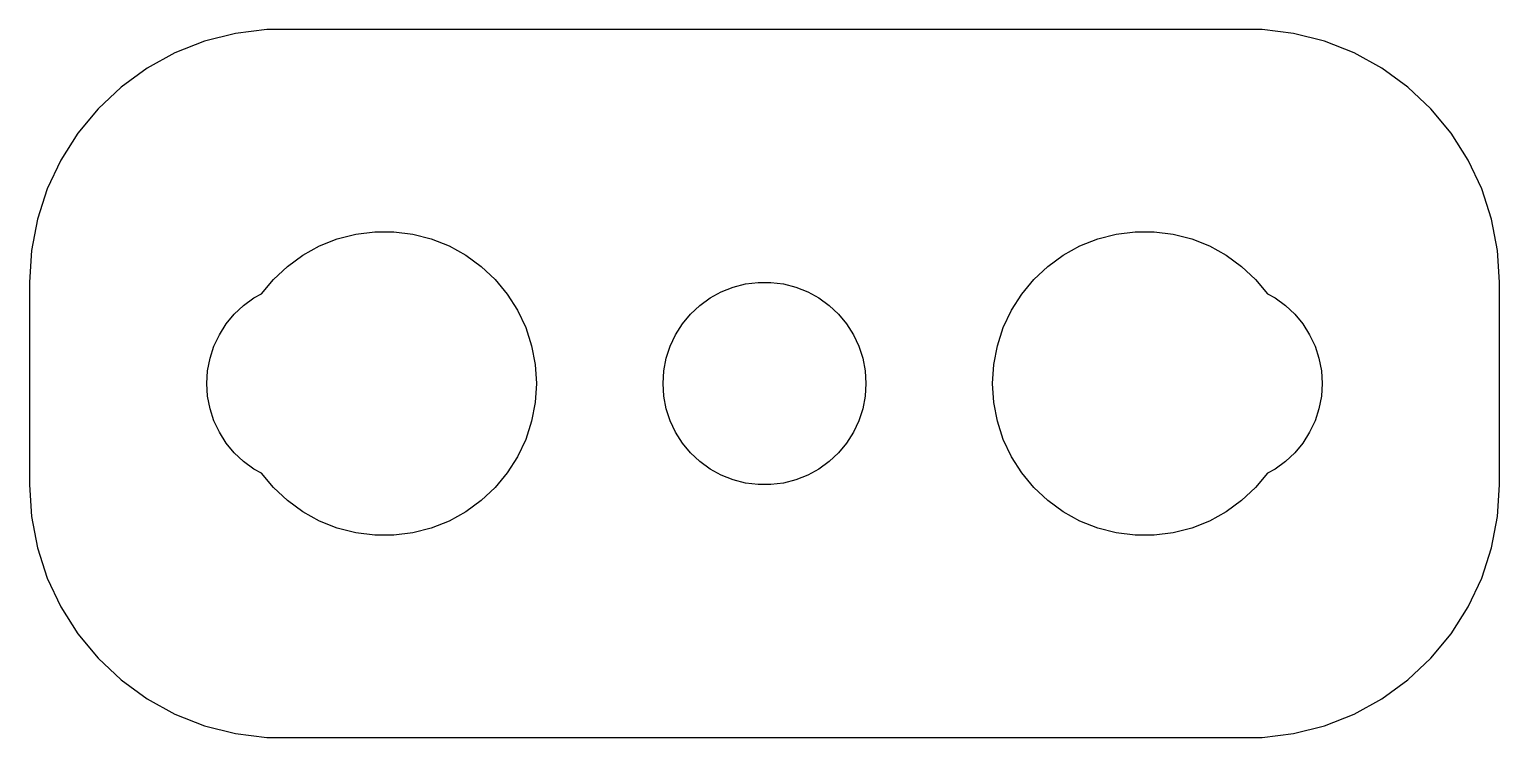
# Model space of a CAD drawing. Header units: metres. Extents: x -14.5 to 14.5, y 17 to 31.
import ezdxf

# ---------------------------------------------------------------- set-up
doc = ezdxf.new("R2010")
doc.units = ezdxf.units.M

msp = doc.modelspace()

# ---------------------------------------------------------------- linework, layer by layer
for p, q in [((-11.0451, 30.7553), (-11.6289, 30.5241)), ((-10.4369, 30.9114), (-11.0451, 30.7553)), ((-9.81395, 30.9901), (-10.4369, 30.9114)), ((9.81395, 30.9901), (-9.81395, 30.9901)), ((10.4369, 30.9114), (9.81395, 30.9901)), ((11.0451, 30.7553), (10.4369, 30.9114)), ((11.6289, 30.5241), (11.0451, 30.7553)), ((-11.6289, 30.5241), (-12.1791, 30.2216)), ((12.1791, 30.2216), (11.6289, 30.5241)), ((-12.1791, 30.2216), (-12.6871, 29.8526)), ((12.6871, 29.8526), (12.1791, 30.2216)), ((-12.6871, 29.8526), (-13.1448, 29.4227)), ((13.1448, 29.4227), (12.6871, 29.8526)), ((-13.1448, 29.4227), (-13.5451, 28.9389)), ((13.5451, 28.9389), (13.1448, 29.4227)), ((-13.5451, 28.9389), (-13.8815, 28.4088)), ((13.8815, 28.4088), (13.5451, 28.9389)), ((-13.8815, 28.4088), (-14.1489, 27.8406)), ((14.1489, 27.8406), (13.8815, 28.4088)), ((-14.1489, 27.8406), (-14.3429, 27.2434)), ((14.3429, 27.2434), (14.1489, 27.8406)), ((-14.3429, 27.2434), (-14.4606, 26.6267)), ((-8.06213, 26.9469), (-7.68837, 26.9941)), ((-7.68837, 26.9941), (-7.31161, 26.9941)), ((-7.31161, 26.9941), (-6.93785, 26.9469)), ((6.93785, 26.9469), (7.31161, 26.9941)), ((7.31161, 26.9941), (7.68837, 26.9941)), ((7.68837, 26.9941), (8.06213, 26.9469)), ((14.4606, 26.6267), (14.3429, 27.2434)), ((-9.10747, 26.533), (-8.77733, 26.7145)), ((-8.77733, 26.7145), (-8.42705, 26.8532)), ((-8.42705, 26.8532), (-8.06213, 26.9469)), ((-6.93785, 26.9469), (-6.57294, 26.8532)), ((-6.57294, 26.8532), (-6.22266, 26.7145)), ((-6.22266, 26.7145), (-5.89252, 26.533)), ((5.89252, 26.533), (6.22266, 26.7145)), ((6.22266, 26.7145), (6.57294, 26.8532)), ((6.57294, 26.8532), (6.93785, 26.9469)), ((8.06213, 26.9469), (8.42705, 26.8532)), ((8.42705, 26.8532), (8.77733, 26.7145)), ((8.77733, 26.7145), (9.10747, 26.533)), ((-14.4606, 26.6267), (-14.5, 26)), ((-9.41226, 26.3115), (-9.10747, 26.533)), ((-5.89252, 26.533), (-5.58772, 26.3115)), ((5.58772, 26.3115), (5.89252, 26.533)), ((9.10747, 26.533), (9.41226, 26.3115)), ((14.5, 26), (14.4606, 26.6267)), ((-9.6869, 26.0536), (-9.41226, 26.3115)), ((-5.58772, 26.3115), (-5.31308, 26.0536)), ((5.31308, 26.0536), (5.58772, 26.3115)), ((9.41226, 26.3115), (9.6869, 26.0536)), ((-14.5, 26), (-14.5, 22)), ((-9.91977, 25.7721), (-9.6869, 26.0536)), ((-5.31308, 26.0536), (-5.07294, 25.7634)), ((-0.851547, 25.8096), (-0.618027, 25.9021)), ((-0.618027, 25.9021), (-0.374756, 25.9646)), ((-0.374756, 25.9646), (-0.12558, 25.996)), ((-0.12558, 25.996), (0.12558, 25.996)), ((0.12558, 25.996), (0.374756, 25.9646)), ((0.374756, 25.9646), (0.618027, 25.9021)), ((0.618027, 25.9021), (0.851547, 25.8096)), ((5.07294, 25.7634), (5.31308, 26.0536)), ((9.6869, 26.0536), (9.91977, 25.7721)), ((14.5, 22), (14.5, 26)), ((-10.4579, 25.3691), (-10.2748, 25.541)), ((-10.2748, 25.541), (-10.0716, 25.6886)), ((-10.0716, 25.6886), (-9.91977, 25.7721)), ((-5.07294, 25.7634), (-4.87108, 25.4453)), ((-1.45793, 25.3691), (-1.27484, 25.541)), ((-1.27484, 25.541), (-1.07164, 25.6886)), ((-1.07164, 25.6886), (-0.851547, 25.8096)), ((0.851547, 25.8096), (1.07164, 25.6886)), ((1.07164, 25.6886), (1.27484, 25.541)), ((1.27484, 25.541), (1.45793, 25.3691)), ((4.87108, 25.4453), (5.07294, 25.7634)), ((9.91977, 25.7721), (10.0716, 25.6886)), ((10.0716, 25.6886), (10.2748, 25.541)), ((10.2748, 25.541), (10.4579, 25.3691)), ((-10.618, 25.1756), (-10.4579, 25.3691)), ((-4.87108, 25.4453), (-4.71066, 25.1044)), ((-1.61803, 25.1756), (-1.45793, 25.3691)), ((1.45793, 25.3691), (1.61803, 25.1756)), ((4.71066, 25.1044), (4.87108, 25.4453)), ((10.4579, 25.3691), (10.618, 25.1756)), ((-10.8595, 24.7362), (-10.7526, 24.9635)), ((-10.7526, 24.9635), (-10.618, 25.1756)), ((-4.71066, 25.1044), (-4.59424, 24.7461)), ((-1.85954, 24.7362), (-1.75261, 24.9635)), ((-1.75261, 24.9635), (-1.61803, 25.1756)), ((1.61803, 25.1756), (1.75261, 24.9635)), ((1.75261, 24.9635), (1.85954, 24.7362)), ((4.59424, 24.7461), (4.71066, 25.1044)), ((10.618, 25.1756), (10.7526, 24.9635)), ((10.7526, 24.9635), (10.8595, 24.7362)), ((-10.9372, 24.4974), (-10.8595, 24.7362)), ((-4.59424, 24.7461), (-4.52365, 24.376)), ((-1.93716, 24.4974), (-1.85954, 24.7362)), ((1.85954, 24.7362), (1.93716, 24.4974)), ((4.52365, 24.376), (4.59424, 24.7461)), ((10.8595, 24.7362), (10.9372, 24.4974)), ((-10.9842, 24.2507), (-10.9372, 24.4974)), ((-4.52365, 24.376), (-4.5, 24)), ((-1.98422, 24.2507), (-1.93716, 24.4974)), ((1.93716, 24.4974), (1.98422, 24.2507)), ((4.5, 24), (4.52365, 24.376)), ((10.9372, 24.4974), (10.9842, 24.2507)), ((-11, 24), (-10.9842, 24.2507)), ((-2, 24), (-1.98422, 24.2507)), ((1.98422, 24.2507), (2, 24)), ((10.9842, 24.2507), (11, 24)), ((-10.9842, 23.7493), (-11, 24)), ((-4.5, 24), (-4.52365, 23.624)), ((-1.98422, 23.7493), (-2, 24)), ((2, 24), (1.98422, 23.7493)), ((4.52365, 23.624), (4.5, 24)), ((11, 24), (10.9842, 23.7493)), ((-10.9372, 23.5026), (-10.9842, 23.7493)), ((-10.8595, 23.2638), (-10.9372, 23.5026)), ((-4.52365, 23.624), (-4.59424, 23.2539)), ((-1.93716, 23.5026), (-1.98422, 23.7493)), ((-1.85954, 23.2638), (-1.93716, 23.5026)), ((1.93716, 23.5026), (1.85954, 23.2638)), ((1.98422, 23.7493), (1.93716, 23.5026)), ((4.59424, 23.2539), (4.52365, 23.624)), ((10.9372, 23.5026), (10.8595, 23.2638)), ((10.9842, 23.7493), (10.9372, 23.5026)), ((-10.7526, 23.0365), (-10.8595, 23.2638)), ((-4.59424, 23.2539), (-4.71066, 22.8956)), ((-1.75261, 23.0365), (-1.85954, 23.2638)), ((1.85954, 23.2638), (1.75261, 23.0365)), ((4.71066, 22.8956), (4.59424, 23.2539)), ((10.8595, 23.2638), (10.7526, 23.0365)), ((-10.618, 22.8244), (-10.7526, 23.0365)), ((-1.61803, 22.8244), (-1.75261, 23.0365)), ((1.75261, 23.0365), (1.61803, 22.8244)), ((10.7526, 23.0365), (10.618, 22.8244)), ((-10.4579, 22.6309), (-10.618, 22.8244)), ((-10.2748, 22.459), (-10.4579, 22.6309)), ((-4.71066, 22.8956), (-4.87108, 22.5547)), ((-1.45793, 22.6309), (-1.61803, 22.8244)), ((-1.27484, 22.459), (-1.45793, 22.6309)), ((1.45793, 22.6309), (1.27484, 22.459)), ((1.61803, 22.8244), (1.45793, 22.6309)), ((4.87108, 22.5547), (4.71066, 22.8956)), ((10.4579, 22.6309), (10.2748, 22.459)), ((10.618, 22.8244), (10.4579, 22.6309)), ((-10.0716, 22.3114), (-10.2748, 22.459)), ((-4.87108, 22.5547), (-5.07294, 22.2366)), ((-1.07164, 22.3114), (-1.27484, 22.459)), ((1.27484, 22.459), (1.07164, 22.3114)), ((5.07294, 22.2366), (4.87108, 22.5547)), ((10.2748, 22.459), (10.0716, 22.3114)), ((-9.91977, 22.2279), (-10.0716, 22.3114)), ((-9.6869, 21.9464), (-9.91977, 22.2279)), ((-5.07294, 22.2366), (-5.31308, 21.9464)), ((-0.851547, 22.1904), (-1.07164, 22.3114)), ((-0.618027, 22.0979), (-0.851547, 22.1904)), ((-0.374756, 22.0354), (-0.618027, 22.0979)), ((0.618027, 22.0979), (0.374756, 22.0354)), ((0.851547, 22.1904), (0.618027, 22.0979)), ((1.07164, 22.3114), (0.851547, 22.1904)), ((5.31308, 21.9464), (5.07294, 22.2366)), ((9.91977, 22.2279), (9.6869, 21.9464)), ((10.0716, 22.3114), (9.91977, 22.2279)), ((-14.5, 22), (-14.4606, 21.3733)), ((-9.41226, 21.6885), (-9.6869, 21.9464)), ((-5.31308, 21.9464), (-5.58772, 21.6885)), ((-0.12558, 22.004), (-0.374756, 22.0354)), ((0.12558, 22.004), (-0.12558, 22.004)), ((0.374756, 22.0354), (0.12558, 22.004)), ((5.58772, 21.6885), (5.31308, 21.9464)), ((9.6869, 21.9464), (9.41226, 21.6885)), ((14.4606, 21.3733), (14.5, 22)), ((-9.10747, 21.467), (-9.41226, 21.6885)), ((-8.77733, 21.2855), (-9.10747, 21.467)), ((-5.89252, 21.467), (-6.22266, 21.2855)), ((-5.58772, 21.6885), (-5.89252, 21.467)), ((5.89252, 21.467), (5.58772, 21.6885)), ((6.22266, 21.2855), (5.89252, 21.467)), ((9.10747, 21.467), (8.77733, 21.2855)), ((9.41226, 21.6885), (9.10747, 21.467)), ((-14.4606, 21.3733), (-14.3429, 20.7566)), ((-8.42705, 21.1468), (-8.77733, 21.2855)), ((-6.22266, 21.2855), (-6.57294, 21.1468)), ((6.57294, 21.1468), (6.22266, 21.2855)), ((8.77733, 21.2855), (8.42705, 21.1468)), ((14.3429, 20.7566), (14.4606, 21.3733)), ((-8.06213, 21.0531), (-8.42705, 21.1468)), ((-7.68837, 21.0059), (-8.06213, 21.0531)), ((-7.31161, 21.0059), (-7.68837, 21.0059)), ((-6.93785, 21.0531), (-7.31161, 21.0059)), ((-6.57294, 21.1468), (-6.93785, 21.0531)), ((6.93785, 21.0531), (6.57294, 21.1468)), ((7.31161, 21.0059), (6.93785, 21.0531)), ((7.68837, 21.0059), (7.31161, 21.0059)), ((8.06213, 21.0531), (7.68837, 21.0059)), ((8.42705, 21.1468), (8.06213, 21.0531)), ((-14.3429, 20.7566), (-14.1489, 20.1594)), ((14.1489, 20.1594), (14.3429, 20.7566)), ((-14.1489, 20.1594), (-13.8815, 19.5912)), ((13.8815, 19.5912), (14.1489, 20.1594)), ((-13.8815, 19.5912), (-13.5451, 19.0611)), ((13.5451, 19.0611), (13.8815, 19.5912)), ((-13.5451, 19.0611), (-13.1448, 18.5773)), ((13.1448, 18.5773), (13.5451, 19.0611)), ((-13.1448, 18.5773), (-12.6871, 18.1474)), ((12.6871, 18.1474), (13.1448, 18.5773)), ((-12.6871, 18.1474), (-12.1791, 17.7784)), ((12.1791, 17.7784), (12.6871, 18.1474)), ((-12.1791, 17.7784), (-11.6289, 17.4759)), ((11.6289, 17.4759), (12.1791, 17.7784)), ((-11.6289, 17.4759), (-11.0451, 17.2447)), ((11.0451, 17.2447), (11.6289, 17.4759)), ((-11.0451, 17.2447), (-10.4369, 17.0886)), ((10.4369, 17.0886), (11.0451, 17.2447)), ((-10.4369, 17.0886), (-9.81395, 17.0099)), ((-9.81395, 17.0099), (9.81395, 17.0099)), ((9.81395, 17.0099), (10.4369, 17.0886))]:
    msp.add_line(p, q)

doc.saveas('drawing.dxf')
